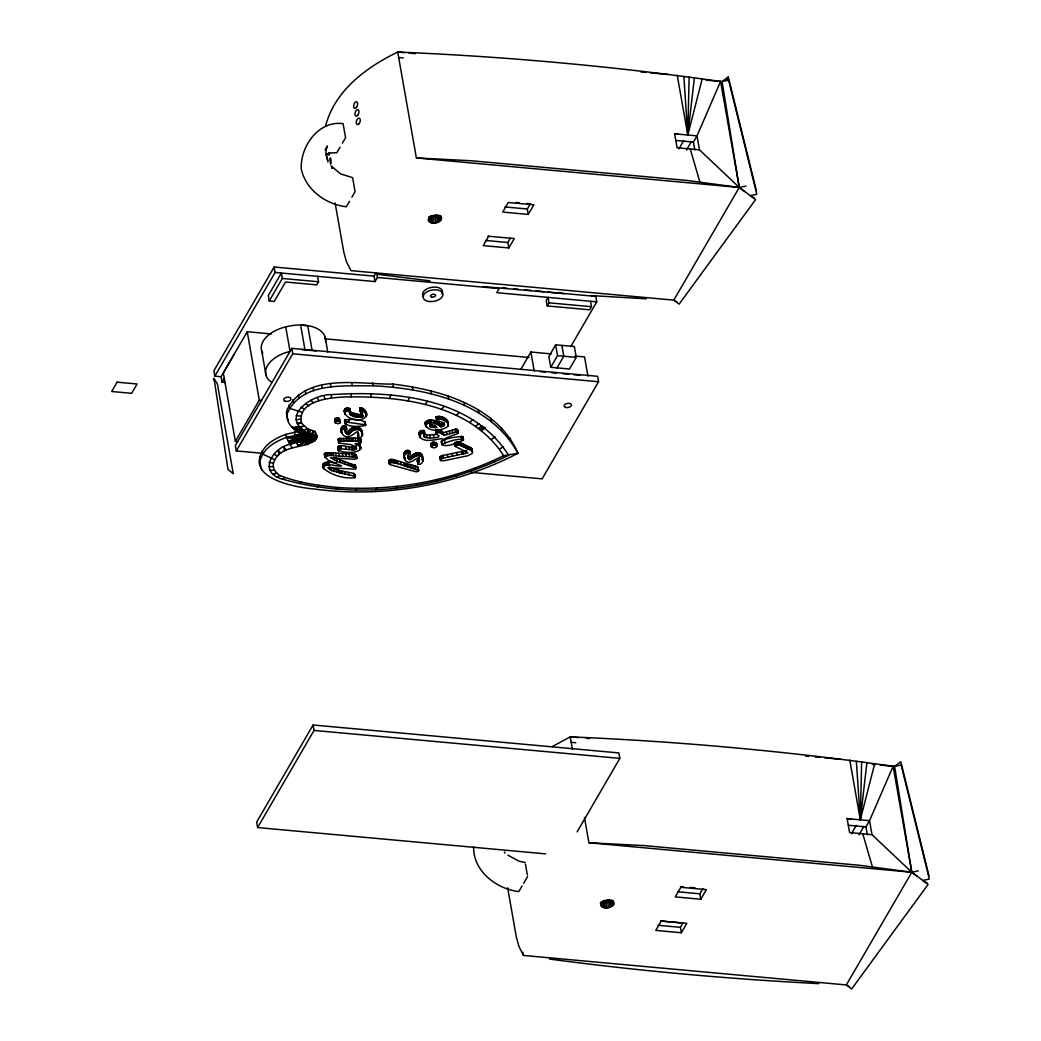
<?xml version="1.0" encoding="UTF-8"?>
<svg xmlns="http://www.w3.org/2000/svg" width="1041" height="1041" viewBox="0 0 1041 1041"><rect width="100%" height="100%" fill="white"/><g stroke="black" fill="none" stroke-linecap="round" stroke-linejoin="round"><path stroke-width="1.5" d="M345.508 432.457L345.105 430.935L346.718 429.243C346.132 421.371 337.401 429.334 342.242 433.694C346.627 440.59 352.834 434.552 356.92 431.677C358.924 434.123 357.61 441.527 362.463 435.528C363.895 424.884 351.884 424.806 347.889 431.872L345.026 429.738L345.508 432.457L348.358 434.591C351.624 430.05 360.238 426.042 362.424 434.136M344.233 411.026L345.131 408.684L347.278 407.994L349.893 408.697L349.242 410.375C347.967 416.751 357.857 418.17 362.645 416.647L362.932 416.14C357.675 409.673 362.828 408.189 366.354 414.878C364.181 423.57 344.701 419.926 344.233 411.026L345.43 412.73M344.714 413.745L345.612 411.403L347.759 410.714L350.375 411.416L349.724 413.095M702.181 78.908L687.789 135.018L689.116 77.164M874.7 763.73L860.321 819.827L861.636 761.973M358.598 436.127L358.169 432.028L358.651 434.735M288.318 419.965A42.239 23.982 -10 0 1 286.939 409.933C305.69 372.457 359.301 384.454 392.886 384.103C440.148 389.75 497.364 405.873 517.976 453.29C455.503 485.587 382.945 498.431 313.237 488.88C293.055 487.149 241.148 477.038 265.728 446.433A42.239 23.982 -10 0 1 285.911 434.357L298.884 431.312M260.029 465.002L259.729 456.765M305.976 432.028C279.561 415.906 312.977 393.888 331.376 394.643C393.537 390.505 472.133 397.415 508.633 455.294C439.406 489.387 357.024 500.617 282.319 479.081C257.426 472.666 272.625 447.188 290.608 444.221L304.154 438.521C306.028 433.759 314.382 432.34 317.427 436.647L315.02 431.442L307.55 428.827L301.617 423.284C295.969 398.651 335.944 396.946 350.986 396.881C405.483 396.465 471.794 405.925 503.662 455.685L517.976 453.29C490.22 402.399 426.537 388.475 373.133 385.769C344.675 386.289 301.916 381.461 287.485 413.017A42.239 23.982 -10 0 0 292.287 427.383L304.519 437.493L292.287 427.383L304.011 426.316M503.662 455.685C452.549 480.851 394.513 491.404 337.752 487.513C318.338 485.483 298.598 482.894 280.354 475.659C275.852 473.265 272.274 468.398 273.458 463.102C279.509 444.507 302.059 449.387 315.202 440.499C311.936 442.139 306.496 443.167 304.232 439.51L303.998 437.662M422.997 459.549C421.618 451.846 413.329 457.077 409.686 459.693L408.098 458.014L407.617 455.294L409.204 456.973C412.874 454.969 419.042 449.53 422.204 455.255C423.921 458.574 423.232 465.002 418.352 464.403C416.673 463.557 419.484 462.49 419.172 461.254C419.965 452.549 411.325 465.223 407.044 461.697C401.475 459.302 403.518 447.175 409.764 451.3M422.906 461.15L422.204 455.255M331.741 168.135L331.962 166.924L332.495 168.304M425.105 423.336L425.222 422.256C429.439 417.805 436.621 420.538 440.486 424.181L440.968 426.888L444.624 425.131L442.985 422.62L436.465 420.187L435.932 417.025C441.098 414.773 449.074 418.872 448.424 425.131L448.085 426.133C442.503 431.221 426.862 432.848 425.105 423.336L426.524 425.196M425.574 426.042L425.222 422.256M677.249 75.277L687.789 135.018L694.373 77.841C595.946 64.802 496.921 56.149 397.714 52.05C366.406 67.21 334.629 90.658 325.612 125.974M849.781 760.086L860.321 819.827L866.906 762.65C768.466 749.611 669.441 740.971 570.234 736.872L552.329 746.54M431.677 446.186C428.319 440.785 438.925 441.059 437.116 446.303C434.513 449.569 429.413 447.383 431.26 442.972M396.478 488.086L396.686 486.446M350.986 396.881L351.494 393.485M310.374 430.011L309.593 434.422L307.55 428.827L304.154 429.998L305.312 436.504L292.287 427.383L298.728 431.521M417.87 461.697L417.259 460.877L418.976 457.038L419.445 459.758M388.696 461.033L390.297 459.445L393.056 459.562L417.129 466.537L418.677 470.48L417.844 471.612L415.906 471.768L389.933 464.585L388.696 461.033L389.412 464.208M389.178 463.752L388.918 460.018M307.798 434.058L312.235 441.306L316.308 438.638L316.113 436.049L310.504 434.774L305.234 437.623L305.442 440.213C308.904 443.063 314.785 441.657 316.854 437.78M346.718 429.243C344.09 426.914 339.561 430.922 342.242 433.694M370.557 396.959L371.507 393.563M358.104 437.116L358.117 433.407M418.859 433.082L420.317 431.039L423.895 430.454L424.793 434.5C417.35 439.471 446.069 438.534 437.311 434.852C434.032 430.506 442.893 432.796 443.908 435.385L456.296 431.95L457.936 432.34L457.949 433.459C452.575 435.476 447.175 437.246 443.323 439.627L441.918 438.599C434.748 439.575 419.744 444.182 418.859 433.082L420.434 435.619M471.872 450.128L471.599 448.32L469.036 446.771L458.886 442.256L455.49 442.386L455.958 445.106L455.06 446.29L467.943 452.783L442.841 458.222L440.616 459.354L440.447 460.408L443.635 460.799L467.682 455.776L472.12 453.616L472.523 451.729L471.079 450.298L459.367 444.975L455.958 445.106M296.984 440.72L289.775 444.026L304.753 440.408L304.597 439.549C308.422 442.555 315.683 440.395 317.141 435.763L312.378 439.875L307.589 441.423M338.26 450.558C335.853 440.239 350.726 450.089 355.814 446.42L356.256 445.86L356.282 449.139C353.758 451.195 331.637 446.329 340.576 451.195C346.562 453.16 366.874 453.928 358.533 443.063L359.015 445.782L360.798 447.812M421.917 459.849L422.438 458.43M441.137 219.755L441.436 217.738C438.586 213.236 428.528 215.019 428.371 220.64C431.169 224.791 438.391 223.386 441.137 219.755L440.421 215.682M613.67 904.577L613.956 902.56C611.106 898.045 601.06 899.84 600.891 905.449C603.689 909.6 610.924 908.194 613.67 904.577L612.954 900.504M344.545 420.668C347.564 418.196 364.532 419.562 365.014 422.763L365.495 425.483C360.134 426.42 344.532 428.241 344.545 420.668L345.274 421.761M462.829 437.832L463.05 437.259C461.397 435.099 438.313 439.627 442.074 442.581M441.254 441.436C440.642 450.584 459.667 442.126 463.531 439.979L463.05 437.259M457.467 430.74L457.454 429.621L455.815 429.23L443.427 432.666C441.436 429.777 433.368 427.278 436.309 433.772M376.061 489.712L376.725 488.034M408.098 458.014L408.085 455.516C414.11 451.859 401.644 452.77 404.337 457.949M356.738 448.58L355.163 446.446L351.051 444.689L338.637 442.985L338.234 438.938C343.296 439.51 361.175 434.618 361.331 442.126L360.004 443.323L355.098 443.765L359.015 445.782M361.331 442.126C355.371 440.447 345.313 440.655 338.702 441.657L338.637 442.985M389.594 398.287L390.974 394.916M431.338 447.162L431.208 443.466M360.576 440.031L360.837 438.938M694.373 77.841L720.58 81.445L697.015 135.864L693.41 142.057L694.789 149.839M866.906 762.65L893.113 766.267L869.534 820.672L865.943 826.866L867.309 834.661M260.276 459.836L262.774 454.097L266.275 449.517A42.239 23.982 -10 0 1 286.444 437.428L300.901 434.175M329.633 469.647L329.151 466.928L340.173 470.688L353.615 473.356L354.617 474.332L354.825 477.663C344.532 479.094 331.467 475.203 323.335 468.216L323.165 467.422C327.264 461.944 336.087 466.993 341.487 465.848L328.149 460.148L324.727 456.674L329.919 455.398L356.738 457.389L356.673 458.469L354.408 459.263L330.478 457.767L337.323 461.475L355.475 467.669L355.267 469.231L327.811 467.604L331.728 470.649L354.096 476.075L354.825 477.663M455.06 446.29L454.592 442.906L455.32 446.472M312.638 435.763L314.33 436.179L314.968 437.688L312.521 436.426L308.995 436.934L306.614 438.729L306.77 440.759C311.532 444.494 312.86 436.556 312.873 433.316L313.016 434.175M361.617 433.524L361.943 431.416M323.335 468.216L322.684 464.702C325.443 460.083 332.365 463.323 336.412 462.803M360.082 449.686L360.316 445.093M504.391 851.941L505.028 853.126M305.364 444.663L306.965 441.67C306.848 440.226 313.419 442.789 315.163 439.901M407.877 400.837L409.673 397.519M316.607 437.285L317.18 436.257M350.062 414.552L349.594 411.846L358.664 414.552L361.604 414.279L362.437 412.509M340.407 422.659L337.948 423.83L335.137 422.555L336.685 420.85L338.208 420.72L340.407 422.659L338.989 418.313L336.204 418.131L334.786 419.133L336.009 420.902M365.495 425.483L365.3 421.826M325.065 149.969L327.46 145.857L326.015 150.464L326.145 155.564L327.837 160.808M339.991 147.275L336.803 152.767L330.986 152.91L325.794 154.393M342.385 143.164L345.573 137.672L343.101 123.671C318.429 120.131 299.99 146.885 301.291 169.189C305.937 189.904 325.846 204.387 346.315 206.756L349.503 201.264M375.684 273.419L374.096 276.151L274.147 267.017L213.886 370.739L214.849 376.165L221.121 376.738L234.212 354.213M214.849 376.165L275.11 272.456L274.147 267.017M213.301 379.783L214.043 378.495L217.439 384.012L233.262 473.707L227.966 469.361L214.043 378.495M271.506 333.953L247.224 331.728L223.294 372.912L235.37 441.397L237.621 441.605M225.22 382.463L222.071 382.177L224.388 378.208M269.242 300.992L282.332 278.454L281.382 273.028L268.292 295.553L269.242 300.992L274.238 301.448L285.52 282.02L316.724 284.87L318.533 281.773L317.57 276.333M351.897 197.152L355.085 191.661L352.613 177.66L340.667 173.925L330.986 165.844M235.37 441.397L259.3 400.212L247.224 331.728M470.935 472.354L542.127 478.86L598.549 381.735L597.599 376.308L291.792 348.371L235.357 445.483L236.32 450.922L262.202 453.29M236.32 450.922L292.742 353.797L291.792 348.371M275.11 272.456L375.059 281.577L377.441 277.479L376.712 273.406M307.277 444.767L308.956 441.891M488.723 236.19L483.245 245.611L508.841 247.94L514.306 238.532L487.956 236.203M508.841 247.94L507.878 242.514L510.35 238.246M528.268 214.42L533.851 204.817L508.307 202.475L502.725 212.091L528.268 214.42L527.319 208.994L530.363 203.737L527.162 203.45M547.202 305.924L548.997 302.827L548.047 297.388L546.239 300.498L547.202 305.924L589.648 309.802L591.457 306.705L590.494 301.265M577.117 831.902L619.837 758.368L618.875 752.929L313.068 724.991L256.646 822.117L257.608 827.556L545.614 853.867M521.177 368.735L530.884 352.027L551.405 353.901M257.608 827.556L314.031 730.431L313.068 724.991M678.563 134.172L674.529 133.808L697.015 135.864L699.487 149.878L739.266 187.445L744.601 191.44M555.634 344.883L548.854 356.543L550.754 367.304L569.492 369.008L576.259 357.362L574.346 346.484L555.634 344.883L557.521 355.645L550.754 367.304M678.888 148.928L683.755 140.561M557.013 367.876L563.78 356.217L561.867 345.352M570.689 346.692L596.753 301.838L595.79 296.399L547.436 291.987M726.709 79.702L728.297 76.969L756.456 191.024M686.474 150.047L691.328 141.68M728.297 76.969L722.077 81.588L739.266 187.445L673.8 300.133L350.908 270.621L346.393 261.577L343.777 252.039L335.124 203.008M522.035 886.073L518.847 891.564C496.466 889.092 472.887 870.888 473.642 846.775M523.636 883.341L527.618 876.47M681.361 932.762L686.839 923.341L661.243 921.012L655.778 930.42L681.361 932.762L680.411 927.323L682.883 923.068L660.488 921.012M700.801 899.242L706.384 889.626L680.827 887.296L675.245 896.9L700.801 899.242L699.838 893.803L702.896 888.559M851.096 818.994L847.062 818.616L869.534 820.672L872.007 834.7L911.799 872.254L917.134 876.262M851.421 833.737L856.275 825.383M859.007 834.856L863.861 826.502M507.657 887.817L516.297 936.848L518.925 946.399L523.428 955.43L846.333 984.942L911.799 872.254L894.609 766.397L900.816 761.778L928.975 875.832M346.237 426.524L345.43 427.422M313.185 431.195L311.324 434.162L315.02 431.442M440.447 460.408L439.796 457.155L441.709 455.724L467.006 450.337M360.173 411.403C357.557 402.984 369.542 411.807 366.445 416.283M324.922 457.546L324.258 453.954L327.538 452.679L354.447 454.084L356.256 454.683L355.528 456.127M355.905 490.077L356.998 488.398M424.793 434.5L424.455 430.766M425.209 404.572L427.396 401.345M440.486 424.181L444.143 422.412M313.276 440.929L308.435 441.527L307.394 439.25L309.385 437.74L313.614 437.623L314.655 439.914L312.664 441.41M365.859 424.858L346.588 422.125L345.078 423.908M425.105 434.032L423.518 433.056L420.798 433.759L419.484 436.673M441.41 409.464L443.96 406.354M425.704 424.975C429.92 420.525 437.09 423.245 440.968 426.888M336.217 489.179L337.752 487.513M315.683 434.123L311.181 440.447L307.199 440.135L304.076 438.651M456.283 415.463L459.172 412.483M469.686 422.49L472.874 419.666M317.219 487.019L319.171 485.405M475.568 426.485L478.886 423.752M478.522 428.489L481.905 425.795M479.992 429.478L483.401 426.823M480.721 429.985L484.156 427.33M484.533 427.578L481.085 430.232L484.911 427.838M429.829 222.267L428.866 216.84L435.112 217.4L439.38 215.305L440.343 220.744M603.637 907.609L602.674 902.17L607.632 902.222L611.913 900.127L612.876 905.566M481.463 430.48L485.132 428.033M491.469 439.341L495.152 436.895M299.131 483.623L301.474 482.074M463.531 439.979C458.144 437.714 446.563 442.178 441.787 444.546M448.424 425.131C447.773 420.577 439.419 417.155 436.465 420.187M285.911 434.357L286.444 437.428L304.154 438.521L296.854 442.568L297.687 445.808L305.69 441.15L305.534 440.291L306.835 441.098L305.534 440.291M499.628 448.97L503.48 446.745M431.742 445.691L434.565 444.936L437.116 446.303M282.319 479.081L285.13 477.663M304.037 438.157L305.234 437.623L308.63 439.822L313.094 440.864L313.51 439.12L312.014 438.508L309.177 439.263L308.722 440.994L310.218 441.605M297.687 445.808L306.965 441.67M389.386 462.738C398.95 462.282 409.842 468.06 418.677 470.48M296.893 440.525L289.554 443.583L304.154 438.521L288.227 440.942L296.112 439.302M304.232 439.51L296.854 442.568L305.69 441.15M301.37 422.034L297.336 423.635L301.617 423.284M289.775 444.026L304.154 438.521L288.669 441.826L296.503 439.744M273.406 474.306L276.815 473.135L272.872 473.928M276.945 476.83L280.354 475.659M296.698 440.135L289.112 442.711L304.154 438.521M404.155 52.636L397.714 52.05L416.374 157.933L739.266 187.445L745.811 186.053M918.344 870.862L911.799 872.254L588.907 842.742L584.443 817.458M424.624 437.025L424.142 434.305L429.673 435.203L437.363 434.162M310.621 435.659L312.677 435.398M296.034 419.731L300.498 419.198M310.569 435.203L312.729 435.021M270.126 470.454L274.421 470.103M435.177 427.604L437.077 427.513C435.828 426.029 429.985 423.153 429.777 426.316L435.177 427.604L434.696 424.884M305.234 437.623L304.375 436.634L286.444 437.428L291.727 447.461M309.229 441.826L314.395 440.525L315.189 437.441M304.519 437.493L286.444 437.428L294.421 437.532M301.968 349.542L316.139 350.96M305.755 435.216L311.181 440.447L315.579 439.354L315.826 438.209L314.33 436.179M268.825 466.563L273.289 466.719M416.374 157.933L471.365 160.756L686.722 180.431L739.266 187.445L755.571 199.638L679.135 304.128L673.8 300.133L677.014 302.007M588.907 842.742L643.885 845.578L859.254 865.253L911.799 872.254L893.113 766.267M591.483 295.592L646.253 298.832M818.786 983.641C728.791 978.982 638.966 970.967 549.635 959.06M564.261 293.653L483.297 286.587M640.996 71.972L645.771 72.402M650.547 72.844L668.036 74.445M706.084 80.118L722.077 81.588L728.622 80.196L756.781 194.251L750.236 195.63L754.53 198.128M408.983 53.078L415.424 53.664M398.573 57.502L403.27 57.932M675.752 140.444L693.41 142.057M699.487 149.878L677.066 147.718L674.594 133.69M515.985 202.435L519.186 202.722M504.95 206.951L527.319 208.994M485.483 240.458L507.878 242.514M502.296 287.863L507.136 288.305M513.577 288.891L518.418 289.333M524.859 289.918L531.313 290.504M536.154 290.946L544.209 291.688M377.441 277.479L499.186 288.604L496.804 292.703L596.753 301.838M282.332 278.454L318.533 281.773M548.997 302.827L591.457 306.705M575.087 356.074L584.561 356.933L587.905 376.022M557.521 355.645L576.259 357.362M324.948 338.832L528.971 357.466M540.539 371.702L545.276 372.131M551.587 372.704L556.323 373.133M562.647 373.719L568.959 374.292M573.695 374.721L580.006 375.307M292.742 353.797L598.549 381.735M259.3 400.212L261.538 400.421M805.578 756.065L808.753 756.352M815.116 756.937L819.892 757.367M824.654 757.809L840.568 759.253M872.163 764.354L875.39 764.641M880.218 765.083L894.609 766.397L901.155 765.005L929.314 879.059L922.768 880.452L913.022 873.165M578.289 737.601L570.234 736.872L572.459 749.507M586.343 738.342L589.57 738.629M571.106 742.324L575.79 742.753M314.031 730.431L619.837 758.368M848.272 825.253L865.943 826.866M872.007 834.7L849.599 832.527L847.127 818.512M680.528 886.516L683.729 886.802M690.118 887.387L694.907 887.83M677.483 891.76L699.838 893.803M658.016 925.28L680.411 927.323M429.933 280.836L377.115 274.238M296.23 415.593L300.68 416.192M269.033 462.412L273.458 463.102M304.375 436.634L295.006 435.06L294.46 431.976M525.145 862.468L519.082 861.245L507.891 855.129M337.752 447.695L338.924 448.346M302.254 412.34L289.385 408.28L288.851 405.209M334.525 460.213L334.044 457.493L355.528 465.639M339.275 440.538L337.987 439.536M312.443 436.83L313.848 437.181M441.215 458.222L439.796 457.155M306.34 434.774L308.279 435.333M299.548 430.401L296.178 427.239L305.312 436.504L299.6 427.122L302.358 430.792M358.572 435.06L357.623 434.396M274.733 459.719L262.774 454.097L262.228 451.013M301.044 407.317L304.844 409.074M455.242 443.947L454.436 443.232M273.835 454.149L277.557 455.997M492.614 461.033L494.553 462.1M305.169 435.645L306.457 436.361M436.869 417.962L435.932 417.025M927.05 882.95L922.768 880.452L928.104 884.46L851.668 988.95L846.333 984.942M847.4 985.567L849.547 986.816M307.863 441.462L306.002 439.64L308.813 436.569L312.599 436.023L314.968 437.688M305.429 403.57L308.67 405.808M292.287 427.383L300.862 433.811M271.974 382.476L268.591 379.809A32.518 18.465 -10 0 1 284.076 353.172L290.049 351.364L285.728 326.9M474.657 468.281L476.205 469.504M436.83 432.132L435.685 430.61M360.863 410.024L359.613 408.345M300.342 430.532L297.153 427.213L305.312 436.504L300.589 427.461M310.895 400.291L313.432 402.945M286.236 449.777L283.699 447.11L284.635 450.844M280.719 453.251L278.22 450.389L279.092 454.657M325.208 455.724L324.258 453.954M300.901 430.506L298.129 427.174L305.312 436.504L299.105 427.135L300.927 429.738M455.88 474.501L456.999 475.88M405.509 458.222L404.689 457.207L405.17 459.927M323.53 466.368L322.684 464.702M306.483 435.632L304.154 429.998L307.941 434.917L307.55 428.827M299.6 427.122L301.343 429.803M317.193 397.636L318.923 400.642M339.561 418.794L340.355 422.099M301.096 427.825L303.816 433.043M436.478 479.641L437.168 481.124M304.154 429.998L305.247 432.379M404.22 456.075L403.687 454.423M302.111 428.554L303.946 432.809M311.038 441.488L310.504 434.774M259.482 461.931L260.705 465.574M690.261 149.032L699.903 182.136M862.794 833.854L872.423 866.945M324.05 395.736L324.896 398.989M720.58 81.445L739.266 187.445M610.742 901.012L611.705 906.438M609.349 899.515L609.844 902.352M609.284 901.714L610.247 907.153M607.371 900.114L608.595 907.661M605.901 902.469L606.864 907.908M605.289 900.413L605.797 903.25M604.209 902.456L605.172 907.895M603.26 900.4L603.767 903.237M601.399 901.649L602.349 907.088M600.943 903.627L601.425 906.347M600.41 902.742L600.891 905.449M510.155 438.118L510.702 441.189M501.476 427.851L502.009 430.935M490.792 418.417L491.339 421.488M478.248 409.907L478.795 412.978M441.033 216.021L441.514 218.74M438.222 216.19L439.172 221.629M436.817 214.693L437.324 217.53M436.752 216.905L437.714 222.345M434.839 215.305L436.062 222.839M433.381 217.66L434.331 223.086M432.77 215.604L433.264 218.428M431.69 217.634L432.64 223.073M463.974 402.412L464.507 405.483M472.041 449.009L472.549 452.275M430.727 215.578L431.234 218.415M471.599 448.32L472.08 451.039M430.141 217.361L431.104 222.8M470.597 447.591L471.079 450.298M469.036 446.771L469.504 449.478M428.411 218.818L428.892 221.538M467.253 445.938L467.734 448.658M465.6 445.197L466.082 447.916M465.067 444.949L465.535 447.669M462.829 436.686L463.31 439.393M464.169 444.546L464.65 447.266M465.34 450.831L465.821 453.551M462.477 436.465L463.31 440.551M462.009 436.4L462.49 439.12M463.089 444.065L463.57 446.784M461.527 436.426L462.009 439.146M461.163 436.491L461.644 439.198M461.983 443.57L462.451 446.29M463.076 451.365L463.557 454.084M460.981 443.128L461.462 445.847M460.239 442.802L460.721 445.522M457.689 430.18L458.17 432.887M461.514 451.716L461.983 454.423M457.454 429.621L457.949 433.459M459.68 442.542L460.161 445.262M457.051 429.36L457.533 432.08M458.886 442.256L459.367 444.975M456.478 429.243L456.947 431.963M455.815 429.23L456.296 431.95M457.949 442.035L458.43 444.754M455.19 429.334L455.659 432.041M456.947 441.97L457.428 444.689M448.111 396.022L448.658 399.093M456.309 442.113L456.791 444.832M454.982 442.62L455.451 445.34M456.882 452.653L457.35 455.372M452.21 430.128L452.679 432.848M447.422 420.629L447.903 423.349M449.335 431.013L449.816 433.733M448.085 426.133L447.825 421.462M525.419 864.03L527.345 874.921M446.953 420.004L447.435 422.724M452.093 453.538L452.575 456.257M445.626 418.768L446.095 421.488M444 417.766L444.481 420.486M446.459 431.898L446.927 434.618M443.674 423.088L444.156 425.808M442.009 416.973L442.49 419.692M442.724 423.622L443.206 426.342M447.396 454.423L447.877 457.129M443.427 432.666L443.908 435.385M444.637 440.148L445.119 442.854M441.566 423.986L442.048 426.693M439.549 416.387L440.031 419.107M441.944 431.755L442.412 434.474M438.261 416.348L438.742 419.055M440.864 430.948L441.345 433.668M439.315 423.219L439.796 425.938M440.031 430.258L440.512 432.978M441.905 440.772L442.386 443.492M437.012 416.543L437.48 419.263M439.25 429.673L439.731 432.392M441.436 441.072L442.022 444.923M436.739 416.621L437.22 419.341M437.767 422.139L438.248 424.858M436.413 416.738L436.895 419.458M438.651 429.491L439.12 432.21M442.959 455.333L443.44 458.053M430.844 390.804L431.39 393.875M437.858 429.517L438.339 432.236M442.36 455.503L442.841 458.222M435.893 421.111L436.374 423.83M437.051 429.673L437.532 432.392M441.709 455.724L442.178 458.443M436.413 429.868L436.895 432.588M440.811 456.14L441.293 458.86M435.841 430.219L436.686 434.253M433.746 420.317L434.227 423.036M440.135 456.635L440.942 460.76M436.465 443.141L436.947 445.86M435.919 442.737L436.4 445.457M433.017 427.474L432.535 424.754L430.597 424.351L431.065 427.07M431.377 419.939L431.859 422.659M435.073 442.399L435.554 445.119M433.524 434.891L434.006 437.61M430.141 419.952L430.61 422.672M434.084 442.217L434.565 444.936M433.082 442.282L433.55 444.988M429.829 424.025L430.31 426.745M522.868 952.242L523.428 955.43M428.866 420.161L429.347 422.88M432.601 442.386L433.082 445.106M431.976 442.594L432.457 445.301M427.448 420.577L427.916 423.297M429.673 435.203L430.154 437.91M430.935 443.843L431.416 446.563M426.042 421.332L426.524 424.038M425.782 424.533L426.263 427.252M426.693 434.956L427.174 437.675M423.895 430.454L424.377 433.173M423.049 430.349L423.518 433.056M422.008 430.454L422.49 433.173M420.889 430.766L421.371 433.485M420.317 431.039L420.798 433.759M412.366 386.823L412.913 389.894M419.835 431.39L420.317 434.097M419.146 432.236L420.109 437.61M421.475 453.902L421.943 456.622M421.15 453.668L421.631 456.387M420.538 453.369L421.019 456.075M419.822 453.069L420.291 455.789M419.159 452.861L419.627 455.581M418.56 452.731L419.042 455.451M418.027 452.653L418.495 455.372M418.69 458.534L419.172 461.254M416.96 452.666L417.441 455.385M418.092 459.94L418.573 462.659M417.857 460.278L418.339 462.998M417.623 460.512L418.105 463.232M416.01 452.9L416.491 455.62M417.415 460.695L417.896 463.414M417.259 460.877L417.975 464.169M418.105 467.279L418.547 470.935M417.753 466.849L418.235 469.556M415.099 453.329L415.58 456.049M417.129 466.537L417.61 469.257M414.136 453.915L414.617 456.635M413.303 454.501L413.784 457.22M414.956 466.004L415.437 468.723M412.366 455.203L412.835 457.923M411.403 455.919L411.885 458.639M412.77 465.561L413.251 468.268M409.673 450.948L410.245 454.019M410.505 456.544L410.987 459.263M409.139 450.662L409.62 453.382M409.881 456.882L410.362 459.601M408.449 450.467L408.931 453.186M407.851 450.363L408.332 453.082M409.204 456.973L409.686 459.693M410.609 465.119L411.091 467.838M408.566 456.7L409.035 459.419M407.122 450.363L407.604 453.082M408.02 456.101L408.501 458.821M406.484 450.519L406.953 453.225M408.501 464.637L408.983 467.357M405.417 451.091L405.886 453.811M374.096 276.151L375.059 281.577M392.886 384.103L393.42 387.174M404.624 451.911L405.105 454.631M406.953 464.221L407.434 466.928M404.051 452.77L404.533 455.49M405.769 463.844L406.25 466.563M403.726 453.616L404.702 458.795M404.793 463.531L405.261 466.251M403.882 463.232L404.363 465.952M400.616 462.165L401.097 464.885M397.558 461.111L398.026 463.831M395.931 460.525L396.4 463.245M394.422 459.979L394.903 462.698M393.056 459.562L393.537 462.269M391.858 459.328L392.327 462.048M390.297 459.445L390.765 462.165M389.464 461.866L389.933 464.585M372.587 382.698L373.133 385.769M326.484 153.964L327.876 161.876M365.807 414.019L366.289 416.738M365.105 410.544L365.586 413.264M364.493 409.699L364.975 412.405M363.686 408.905L364.168 411.611M362.58 408.241L363.062 410.961M365.014 421.605L365.495 424.325M364.636 421.488L365.118 424.194M364.311 421.423L364.792 424.142M362.45 413.42L362.932 416.14M361.11 407.812L361.578 410.531M362.164 413.928L362.645 416.647M360.472 407.773L360.954 410.479M361.604 414.279L362.086 416.986M359.861 407.968L360.342 410.688M359.978 409.087L360.459 411.807M360.863 414.474L361.331 417.194M359.991 414.565L360.472 417.285M358.664 414.552L359.145 417.272M361.409 429.92L362.463 435.528M360.472 428.502L360.954 431.221M351.728 382.607L352.274 385.677M357.479 414.448L357.948 417.168M359.197 427.344L359.679 430.063M358.781 427.174L359.262 429.881M360.589 438.638L361.058 441.358M355.905 414.214L356.386 416.934M358.039 426.979L358.52 429.686M359.353 438.326L359.835 441.046M357.193 426.797L357.675 429.517M359.952 444.351L360.798 448.645M358 433.759L358.572 437.61M358.69 438.3L359.171 441.02M360.082 446.381L360.563 449.1M354.187 413.837L354.669 416.556M356.438 426.706L356.92 429.426M357.714 434.201L358.221 437.363M355.775 426.654L356.256 429.373M357.662 438.326L358.143 441.046M355.189 426.654L355.671 429.373M352.47 413.316L352.951 416.036M354.122 426.81L354.591 429.53M350.882 412.652L351.364 415.372M349.893 408.697L350.518 412.054M353.25 427.161L353.719 429.881M355.215 438.495L355.697 441.215M349.75 409.881L350.231 412.6M349.282 408.267L349.763 410.974M352.483 427.682L352.964 430.401M355.814 446.42L356.282 449.139M348.345 408.033L348.826 410.753M351.728 428.358L352.209 431.078M354.89 446.836L355.371 449.556M356.256 454.683L356.985 458.053M356.191 455.75L356.673 458.469M351.116 429.022L351.585 431.742M352.912 438.651L353.393 441.371M347.278 407.994L347.759 410.714M355.449 454.279L355.931 456.999M348.709 419.666L349.19 422.386M353.758 447.11L354.226 449.829M350.414 429.803L350.895 432.522M354.447 454.084L354.929 456.791M346.028 408.215L346.51 410.922M351.403 438.664L351.884 441.384M349.724 430.597L350.205 433.316M352.678 447.24L353.159 449.959M353.615 453.993L354.096 456.713M355.436 465.262L356.009 468.359M345.131 408.684L345.612 411.403M349.047 431.299L349.529 434.019M354.994 464.95L355.475 467.669M344.545 409.36L345.026 412.08M348.54 431.69L349.021 434.409M349.659 438.586L350.14 441.306M351.311 447.162L351.793 449.881M346.119 419.419L346.588 422.125M344.246 410.193L345.039 414.474M347.889 431.872L348.358 434.591M351.767 453.876L352.248 456.596M345.495 419.549L345.976 422.256M353.498 464.442L353.979 467.162M345.026 419.835L345.508 422.542M347.121 431.716L347.603 434.422M354.617 474.332L355.098 477.051M346.015 426.224L346.497 428.931M354.408 473.733L354.89 476.453M344.714 420.226L345.378 424.273M347.837 438.456L348.319 441.176M346.341 431.221L346.822 433.941M345.365 426.029L345.846 428.749M349.008 446.875L349.49 449.595M353.615 473.356L354.096 476.075M345.612 430.532L346.093 433.251M351.663 464.039L352.144 466.758M344.584 425.938L345.052 428.645M349.06 453.733L349.542 456.452M343.933 425.925L344.415 428.645M346.119 438.3L346.601 441.02M350.127 463.674L350.609 466.394M343.192 426.029L343.673 428.749M342.593 426.25L343.062 428.97M345.586 446.42L346.067 449.139M341.721 426.927L342.203 429.647M343.374 438.04L343.855 440.759M347.59 462.829L348.071 465.548M325.117 336.959L327.811 352.248M341.24 427.799L341.721 430.519M345.807 453.564L346.289 456.283M340.993 428.671L341.734 432.978M338.989 418.313L339.47 421.019M348.371 472.419L348.852 475.138M338.195 418.04L338.663 420.759M337.726 418.001L338.208 420.72M341.045 437.975L341.513 440.694M344.961 461.853L345.443 464.572M337.089 417.988L337.57 420.707M330.517 383.83L331.064 386.901M336.204 418.131L336.685 420.85M339.665 438.131L340.134 440.85M340.862 445.834L341.344 448.554M342.281 453.382L342.762 456.101M335.723 418.586L336.191 421.306M335.176 418.859L335.644 421.579M338.754 438.456L339.236 441.176M339.952 445.795L340.433 448.515M344.532 471.677L345.013 474.397M342.346 460.851L342.814 463.57M334.786 419.133L335.267 421.852M334.577 419.406L335.397 423.062M338.234 438.938L338.702 441.657M338.845 446.003L339.327 448.723M338.455 446.225L338.937 448.944M338.273 446.524L338.754 449.244M338.338 448.229L338.819 450.948M338.052 446.953L338.533 449.66M337.87 447.344L338.442 450.753M338.767 453.199L339.249 455.919M339.847 459.927L340.329 462.633M341.877 471.105L342.359 473.824M340.173 470.688L340.654 473.395M339.132 470.402L339.613 473.121M336.842 458.756L337.323 461.475M335.54 453.03L336.022 455.75M338.559 470.246L339.041 472.952M321.669 385.157L322.203 388.228M336.269 469.621L336.75 472.341M332.912 452.9L333.393 455.62M331.142 452.809L331.624 455.529M333.719 468.84L334.2 471.547M312.079 350.218L307.759 325.755L300.641 325.104L304.948 349.568M329.437 452.679L329.919 455.398M331.246 467.93L331.728 470.649M327.538 452.679L328.019 455.398M328.748 462.269L329.229 464.976M326.353 452.783L326.835 455.503M327.98 462.217L328.462 464.937M327.225 462.217L327.707 464.937M325.339 453.017L325.82 455.737M313.107 387.525L313.653 390.609M324.61 453.408L325.091 456.127M325.534 462.464L326.015 465.184M324.141 462.998L324.623 465.717M323.165 463.765L323.998 469.088M305.247 390.83L305.781 393.914M311.025 439.575L311.181 440.447M298.416 394.916L298.962 398M292.937 399.614L293.484 402.685M261.733 351.012L266.054 375.476M261.109 466.797L261.655 469.868M221.121 376.738L222.071 382.177M530.884 352.027L534.228 371.116M416.673 483.636L416.921 485.21M328.566 152.819L329.203 155.2L329.45 152.611M856.366 761.296L860.321 819.827M683.846 76.474L687.789 135.018M365.872 412.171L365.964 413.576M331.376 394.643L331.415 398.013M262.748 353.263A32.518 18.465 -10 0 1 279.756 328.709C289.971 324.987 301.226 323.803 311.832 326.497A32.518 18.465 -10 0 1 325.495 341.773M423.531 296.49A10.059 5.712 -10 0 1 432.093 287.264A10.059 5.712 -10 0 1 441.905 293.822M330.01 158.635C330.908 173.066 331.598 154.406 330.01 158.635M312.495 440.161C309.893 443.336 309.255 437.858 312.495 440.161M117.099 382.164L111.686 391.494L131.66 393.316L137.074 383.999L117.099 382.164M429.634 301.513L427.33 301.096A10.059 5.712 -10 0 1 428.033 291.285A10.059 5.712 -10 0 1 442.932 294.004A10.059 5.712 -10 0 1 429.634 301.513M356.595 107.197A3.357 1.822 -73.4 0 0 356.66 101.849A3.357 1.822 -73.4 0 0 353.628 106.065A3.357 1.822 -73.4 0 0 356.595 107.197M357.987 114.965A3.357 1.822 -73.4 0 0 357.909 109.695A3.357 1.822 -73.4 0 0 354.955 114.055A3.357 1.822 -73.4 0 0 357.987 114.965M359.314 123.424A3.357 1.822 -73.4 0 0 359.249 118.14A3.357 1.822 -73.4 0 0 356.282 122.487A3.357 1.822 -73.4 0 0 359.314 123.424M285.182 401.24A3.683 2.095 -10 0 0 290.973 399.08A3.683 2.095 -10 0 0 285.872 397.519A3.683 2.095 -10 0 0 285.182 401.24M565.666 407.434A3.683 2.095 -10 0 0 571.392 405.196A3.683 2.095 -10 0 0 566.2 403.713A3.683 2.095 -10 0 0 565.666 407.434M431.781 297.088A2.511 1.431 -10 0 0 435.515 295.397A2.511 1.431 -10 0 0 431.781 294.59A2.511 1.431 -10 0 0 431.781 297.088"/></g></svg>
